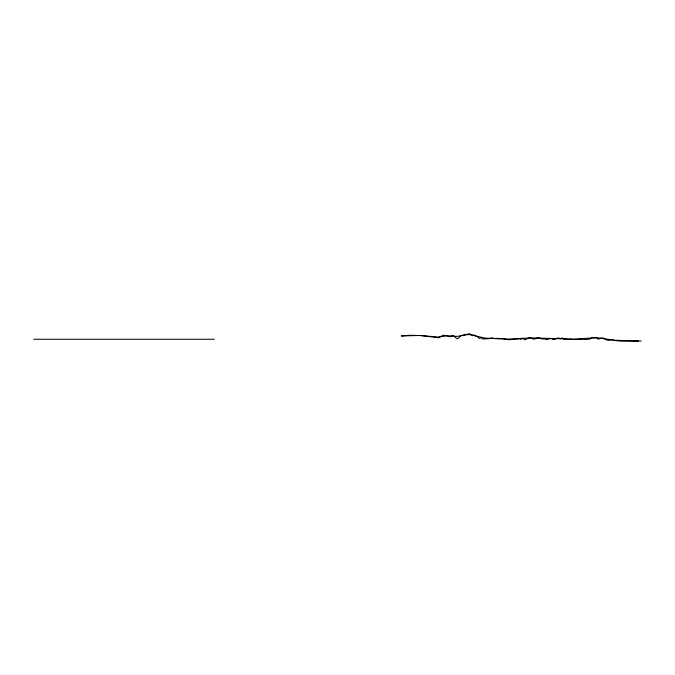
<?xml version="1.0" encoding="UTF-8"?>
<svg xmlns="http://www.w3.org/2000/svg" width="675" height="675" viewBox="0 0 675 675"><rect width="100%" height="100%" fill="white"/><g stroke="black" fill="none" stroke-linecap="round" stroke-linejoin="round"><path stroke-width="1.01" d="M33.75 339.263L214.321 339.263M641.25 341.044L615.178 340.242L596.582 337.694L573.32 339.137L531.47 337.863L508.233 339.069L484.971 338.099L469.876 334.665L466.391 334.665L457.102 336.412L447.812 335.762L438.505 337.061L419.884 335.458L401.262 335.973L409.641 335.273L420.82 335.576L438.505 337.719L443.154 335.188L446.875 335.686L448.74 336.639L450.605 336.606L452.461 335.593L453.389 335.644L457.102 338.85L458.958 337.804L460.806 335.593L463.598 335.146A6.396 6.396 0 0 0 466.391 334.412L469.184 333.644L472.897 335.433L473.825 334.868L477.546 336.791L479.402 338.546L481.25 337.567L482.178 338.816L484.034 338.968L490.548 338.546L491.484 337.88L496.133 338.766L497.062 338.099L497.99 338.774L501.711 338.605L509.161 339.761C512.156 339.491 515.438 338.943 518.467 339.12L519.404 338.648L521.26 339.407L522.18 338.268L524.964 339.744L529.605 337.669L534.254 339.263L537.975 337.584L542.633 339.086L544.497 338.707L546.353 339.694L551.002 338.437L552.867 339.491L554.732 339.356L558.444 337.829L560.301 338.774L562.157 337.88L564.013 339.339L565.869 338.749L567.734 339.55L569.59 339.145C575.235 339.896 580.601 338.918 586.347 339.491L590.077 339.01L591.933 337.719L596.582 337.829L598.438 339.204L601.231 337.913L602.159 338.411L603.079 337.804L605.863 339.694L608.656 340.419L612.377 339.77L614.242 340.512L621.692 341.179L638.457 341.111"/></g></svg>
